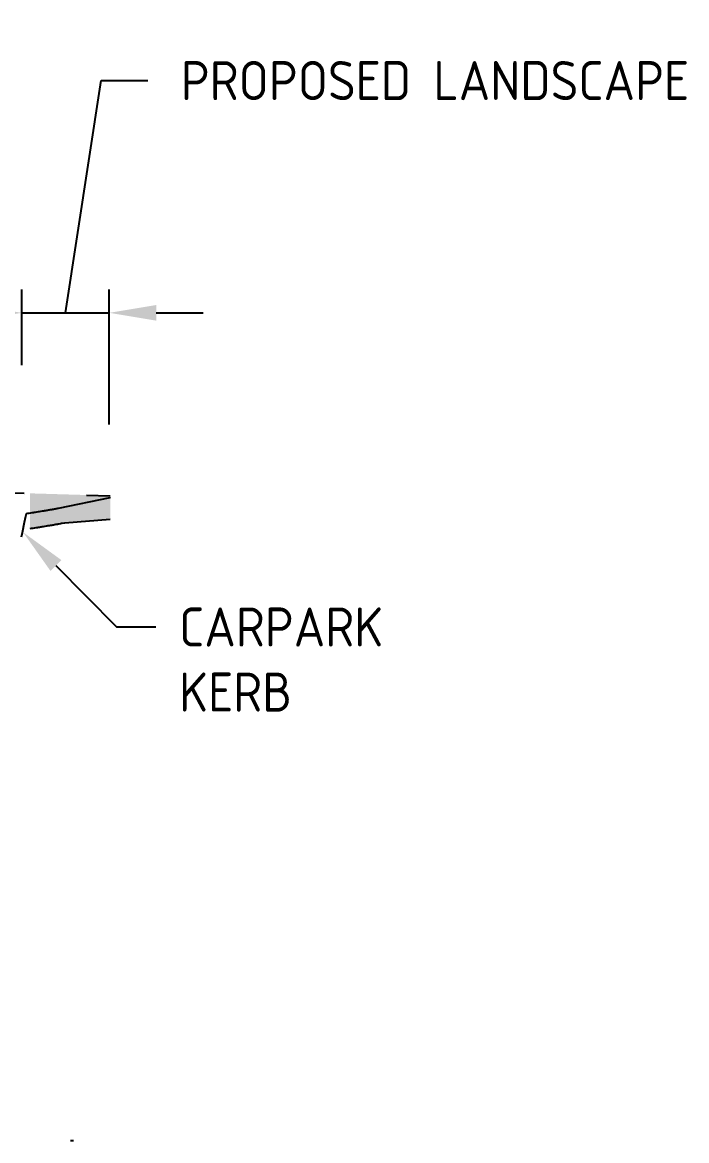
# Model space of a CAD drawing. Header units: metres. Extents: x 507649 to 508899, y 6966965 to 6967377.
# Drawn here: x 508801.46 to 508822.72, y 6967082.79 to 6967118.57 of the extents above; entities that cross this region are included whole.
import ezdxf
from ezdxf import colors
from ezdxf.entities.mleader import LeaderData, LeaderLine
from ezdxf.math import Vec2, Vec3

# ---------------------------------------------------------------- set-up
doc = ezdxf.new("R2010")
doc.units = ezdxf.units.M
doc.header["$PDMODE"] = 1
doc.linetypes.add('DASHDOT', pattern=[10, 5, -2.5, 0, -2.5])
doc.linetypes.add('DASHED2', pattern=[6, 4, -2])
doc.layers.get('DEFPOINTS').update_dxf_attribs({"color": 11})
doc.layers.add('C_CONTOURS_MAJOR_BEW', color=7, linetype='Continuous', true_color=0xa57c00)
for name, color, linetype in [('C_CONTOURS_MAJOR_DESIGN', 255, 'Continuous'), ('C_CONTOURS_MAJOR_EX', 252, 'DASHED2'), ('C_EW_HATCH_CUT', 11, 'Continuous'), ('C_LABELS _ BEL', 10, 'Continuous'), ('C_TEXT_DIMS', 1, 'Continuous'), ('C_TEXT_MLEADER', 1, 'Continuous')]:
    doc.layers.add(name, color=color, linetype=linetype)
doc.styles.add('ISOCP', font='isocp.shx')
doc.dimstyles.new('ISOCP Center', dxfattribs={"dimtxt": 2.5, "dimasz": 3, "dimexe": 1.5, "dimexo": 5, "dimgap": 1.5, "dimtad": 0, "dimzin": 0, "dimdsep": 46, "dimtxsty": 'ISOCP', "dimcen": 1, "dimclrd": 256, "dimclre": 256, "dimclrt": 7, "dimadec": 0, "dimazin": 0, "dimtfac": 1, "dimtmove": 0, "dimatfit": 2, "dimfxl": 1, "dimtolj": 1, "dimtzin": 0, "dimlwd": -1, "dimlwe": -1, "dimarcsym": 0})

# ---------------------------------------------------------------- blocks, each defined once
blk = doc.blocks.new('*D54')
at = {"layer": 'C_TEXT_DIMS', "linetype": 'Continuous', "transparency": 16777216}
for p, q in [((508802.844, 6967109.276), (508803.982, 6967116.707)), ((508803.982, 6967116.707), (508805.482, 6967116.707)), ((508801.441, 6967107.599), (508801.441, 6967110.026)), ((508804.246, 6967105.707), (508804.246, 6967110.026)), ((508799.941, 6967109.276), (508798.441, 6967109.276)), ((508801.441, 6967109.276), (508804.246, 6967109.276)), ((508801.441, 6967109.276), (508804.246, 6967109.276)), ((508805.746, 6967109.276), (508807.246, 6967109.276))]:
    blk.add_line(p, q, dxfattribs=at)
at = {"layer": 'C_TEXT_DIMS', "transparency": 16777216}
for points in [[(508799.941, 6967109.526), (508799.941, 6967109.026), (508801.441, 6967109.276)], [(508805.746, 6967109.526), (508805.746, 6967109.026), (508804.246, 6967109.276)]]:
    blk.add_solid(points, dxfattribs=at)
at = {"layer": 'DEFPOINTS', "color": 0, "transparency": 16777216}
for p in [(508804.246, 6967109.276), (508801.441, 6967105.099), (508804.246, 6967103.207)]:
    blk.add_point(p, dxfattribs=at)
at = {"layer": 'C_TEXT_DIMS', "color": 7, "transparency": 16777216, "insert": (508814.67, 6967116.707), "char_height": 1.25, "attachment_point": 5, "style": 'ISOCP'}
blk.add_mtext('\\A1;PROPOSED LANDSCAPE', dxfattribs=at)

msp = doc.modelspace()

# ---------------------------------------------------------------- hatches: boundary and pattern name
at = {"layer": 'C_EW_HATCH_CUT', "linetype": 'Continuous', "lineweight": -3}
msp.add_hatch(color=11, dxfattribs=at).paths.add_polyline_path([(508801.708, 6967102.373), (508801.708, 6967103.499), (508804.276, 6967103.423), (508804.276, 6967102.671), (508802.82, 6967102.551), (508802.815, 6967102.551), (508802.736, 6967102.544), (508802.716, 6967102.54), (508802.715, 6967102.54), (508802.714, 6967102.54), (508802.712, 6967102.54), (508802.679, 6967102.534), (508802.643, 6967102.527), (508802.643, 6967102.527), (508802.641, 6967102.527), (508802.639, 6967102.527), (508802.605, 6967102.521), (508802.59, 6967102.518), (508802.59, 6967102.518), (508802.589, 6967102.518), (508802.587, 6967102.518), (508802.553, 6967102.512), (508802.538, 6967102.509), (508802.538, 6967102.509), (508802.537, 6967102.509), (508802.498, 6967102.502), (508802.498, 6967102.502), (508802.495, 6967102.501), (508802.493, 6967102.501), (508802.459, 6967102.495), (508802.444, 6967102.492), (508802.444, 6967102.492), (508802.442, 6967102.492), (508802.441, 6967102.492), (508802.406, 6967102.486), (508802.391, 6967102.483), (508802.391, 6967102.483), (508802.389, 6967102.483), (508802.388, 6967102.483), (508802.352, 6967102.477), (508802.339, 6967102.474), (508802.339, 6967102.474), (508802.337, 6967102.474), (508802.336, 6967102.474), (508802.299, 6967102.468), (508802.286, 6967102.466), (508802.286, 6967102.466), (508802.285, 6967102.465), (508802.283, 6967102.465), (508802.246, 6967102.459), (508802.234, 6967102.457), (508802.234, 6967102.457), (508802.232, 6967102.457), (508802.231, 6967102.456), (508802.193, 6967102.45), (508802.182, 6967102.448), (508802.182, 6967102.448), (508802.18, 6967102.448), (508802.179, 6967102.448), (508802.14, 6967102.442), (508802.13, 6967102.44), (508802.13, 6967102.44), (508802.128, 6967102.439), (508802.127, 6967102.439), (508802.087, 6967102.433), (508802.078, 6967102.431), (508802.078, 6967102.431), (508802.075, 6967102.431), (508802.075, 6967102.431), (508802.033, 6967102.424), (508802.018, 6967102.421), (508802.018, 6967102.421), (508802.013, 6967102.42), (508802.006, 6967102.419), (508802.006, 6967102.419), (508802.004, 6967102.418), (508802.003, 6967102.418), (508801.962, 6967102.412), (508801.956, 6967102.411), (508801.956, 6967102.411), (508801.954, 6967102.41), (508801.953, 6967102.41), (508801.912, 6967102.404), (508801.906, 6967102.403), (508801.906, 6967102.403), (508801.904, 6967102.403), (508801.903, 6967102.403), (508801.861, 6967102.396), (508801.857, 6967102.395), (508801.857, 6967102.395), (508801.854, 6967102.395), (508801.854, 6967102.395), (508801.81, 6967102.388), (508801.808, 6967102.388), (508801.808, 6967102.388), (508801.805, 6967102.387), (508801.805, 6967102.387), (508801.76, 6967102.381), (508801.759, 6967102.38), (508801.756, 6967102.38), (508801.755, 6967102.38), (508801.71, 6967102.373), (508801.71, 6967102.373)])

# ---------------------------------------------------------------- linework, layer by layer
at = {"layer": 'C_CONTOURS_MAJOR_BEW', "color": 10, "linetype": 'DASHED2', "lineweight": -3, "ltscale": 2, "flags": 128}
for points in [[(508801.708, 6967102.373), (508801.71, 6967102.373), (508801.71, 6967102.373), (508801.71, 6967102.373), (508801.71, 6967102.373), (508801.755, 6967102.38), (508801.756, 6967102.38), (508801.759, 6967102.38), (508801.759, 6967102.38), (508801.76, 6967102.381), (508801.805, 6967102.387), (508801.805, 6967102.387), (508801.808, 6967102.388), (508801.808, 6967102.388), (508801.81, 6967102.388), (508801.854, 6967102.395), (508801.854, 6967102.395), (508801.857, 6967102.395), (508801.857, 6967102.395), (508801.861, 6967102.396), (508801.903, 6967102.403), (508801.904, 6967102.403), (508801.906, 6967102.403), (508801.906, 6967102.403), (508801.912, 6967102.404), (508801.953, 6967102.41), (508801.954, 6967102.41), (508801.956, 6967102.411), (508801.956, 6967102.411), (508801.962, 6967102.412), (508802.003, 6967102.418), (508802.004, 6967102.418), (508802.006, 6967102.419), (508802.006, 6967102.419), (508802.013, 6967102.42), (508802.018, 6967102.421), (508802.018, 6967102.421), (508802.033, 6967102.424), (508802.075, 6967102.431), (508802.075, 6967102.431), (508802.078, 6967102.431), (508802.078, 6967102.431), (508802.087, 6967102.433), (508802.127, 6967102.439), (508802.128, 6967102.439), (508802.13, 6967102.44), (508802.13, 6967102.44), (508802.14, 6967102.442), (508802.179, 6967102.448), (508802.18, 6967102.448), (508802.182, 6967102.448), (508802.182, 6967102.448), (508802.193, 6967102.45), (508802.231, 6967102.456), (508802.232, 6967102.457), (508802.234, 6967102.457), (508802.234, 6967102.457), (508802.246, 6967102.459), (508802.283, 6967102.465), (508802.285, 6967102.465), (508802.286, 6967102.466), (508802.286, 6967102.466), (508802.299, 6967102.468), (508802.336, 6967102.474), (508802.337, 6967102.474), (508802.339, 6967102.474), (508802.339, 6967102.474), (508802.352, 6967102.477), (508802.388, 6967102.483), (508802.389, 6967102.483), (508802.391, 6967102.483), (508802.391, 6967102.483), (508802.406, 6967102.486), (508802.441, 6967102.492), (508802.442, 6967102.492), (508802.444, 6967102.492), (508802.444, 6967102.492), (508802.459, 6967102.495), (508802.493, 6967102.501), (508802.495, 6967102.501), (508802.498, 6967102.502), (508802.498, 6967102.502), (508802.537, 6967102.509), (508802.538, 6967102.509), (508802.538, 6967102.509), (508802.553, 6967102.512), (508802.587, 6967102.518), (508802.589, 6967102.518), (508802.59, 6967102.518), (508802.59, 6967102.518), (508802.605, 6967102.521), (508802.639, 6967102.527), (508802.641, 6967102.527), (508802.643, 6967102.527), (508802.643, 6967102.527), (508802.679, 6967102.534), (508802.712, 6967102.54), (508802.714, 6967102.54), (508802.715, 6967102.54), (508802.716, 6967102.54), (508802.736, 6967102.544), (508802.815, 6967102.551), (508802.82, 6967102.551)], [(508802.82, 6967102.551), (508804.276, 6967102.671), (508804.276, 6967102.671)]]:
    msp.add_lwpolyline(points, dxfattribs=at)
at = {"layer": 'C_CONTOURS_MAJOR_DESIGN', "color": 4, "linetype": 'Continuous', "lineweight": -3, "ltscale": 2, "flags": 128}
for points in [[(508802.621, 6967103.024), (508804.276, 6967103.367), (508804.276, 6967103.367)], [(508801.44, 6967102.104), (508801.47, 6967102.251), (508801.536, 6967102.576), (508801.577, 6967102.773), (508801.593, 6967102.856), (508801.634, 6967102.862), (508801.635, 6967102.862), (508801.683, 6967102.869), (508801.685, 6967102.869), (508801.732, 6967102.876), (508801.735, 6967102.877), (508801.781, 6967102.884), (508801.786, 6967102.885), (508801.83, 6967102.891), (508801.836, 6967102.892), (508801.88, 6967102.899), (508801.887, 6967102.9), (508801.93, 6967102.907), (508801.938, 6967102.908), (508801.98, 6967102.915), (508801.999, 6967102.918), (508802.009, 6967102.92), (508802.051, 6967102.927), (508802.062, 6967102.929), (508802.104, 6967102.935), (508802.116, 6967102.938), (508802.157, 6967102.944), (508802.17, 6967102.947), (508802.21, 6967102.953), (508802.249, 6967102.959), (508802.263, 6967102.962), (508802.301, 6967102.968), (508802.317, 6967102.971), (508802.354, 6967102.977), (508802.37, 6967102.98), (508802.406, 6967102.986), (508802.424, 6967102.989), (508802.459, 6967102.995), (508802.495, 6967103.001), (508802.512, 6967103.005), (508802.548, 6967103.011), (508802.567, 6967103.014), (508802.602, 6967103.02), (508802.621, 6967103.024)]]:
    msp.add_lwpolyline(points, dxfattribs=at)
at = {"layer": 'C_CONTOURS_MAJOR_EX', "color": 252, "linetype": 'DASHED2', "lineweight": -3, "flags": 128}
msp.add_lwpolyline([(508797.521, 6967103.624), (508804.276, 6967103.423), (508804.276, 6967103.423)], dxfattribs=at)
at = {"layer": 'C_LABELS _ BEL', "color": 7, "linetype": 'DASHDOT', "lineweight": -3}
msp.add_line((508623.801, 6967082.786), (508804.276, 6967082.786), dxfattribs=at)

# ---------------------------------------------------------------- dimensions: what is measured, and where the dimension line sits
at = {"layer": 'C_TEXT_DIMS'}
dim = msp.add_linear_dim(base=(508804.246, 6967109.276), p1=(508801.441, 6967105.099), p2=(508804.246, 6967103.207), text='PROPOSED LANDSCAPE', dimstyle='ISOCP Center', override={"dimscale": 0}, dxfattribs=at)
dim.commit()
dim.dimension.update_dxf_attribs({"geometry": '*D54', "text_midpoint": (508806.232, 6967116.707), "dimtype": 128})

# ---------------------------------------------------------------- leaders
at = {"layer": 'C_TEXT_MLEADER'}
ml = msp.add_multileader_mtext('Standard', dxfattribs=at)
ml.set_content('CARPARK\\PKERB', color=7, style='ISOCP')
ml.set_leader_properties(color=256, linetype='Continuous', lineweight=-1)
ml.build(insert=Vec2(0, 0))
ml.multileader.update_dxf_attribs({"text_right_attachment_type": 3, "dogleg_length": 2.5, "arrow_head_size": 1.5, "scale": 0.5})
ctx = ml.context
ctx.base_point, ctx.scale, ctx.char_height, ctx.arrow_head_size, ctx.landing_gap_size, ctx.plane_origin = Vec3(508805.73, 6967099.223), 0.5, 1.25, 1.5, 0.75, Vec3(508799.653, 6967111.099)
ctx.right_attachment = 3
notes = []
notes.append((ctx, [(0, (1, 1, 0), (508804.48, 6967099.223), (1, 0), 1.25, [(0, [(508801.485, 6967102.257)], 0, [])])]))
ctx.mtext.insert, ctx.mtext.flow_direction = Vec3(508806.48, 6967099.848), 5
for ctx, leaders in notes:
    for number, flags, end, landing, length, lines in leaders:
        leader = LeaderData()
        leader.index, (leader.has_last_leader_line, leader.has_dogleg_vector, leader.attachment_direction) = number, flags
        leader.last_leader_point, leader.dogleg_vector, leader.dogleg_length = Vec3(end), Vec3(landing), length
        for number, points, colour, breaks in lines:
            line = LeaderLine()
            line.index, line.vertices, line.color, line.breaks = number, Vec3.list(points), colors.encode_raw_color(colour), breaks
            leader.lines.append(line)
        ctx.leaders.append(leader)

doc.saveas('drawing.dxf')
